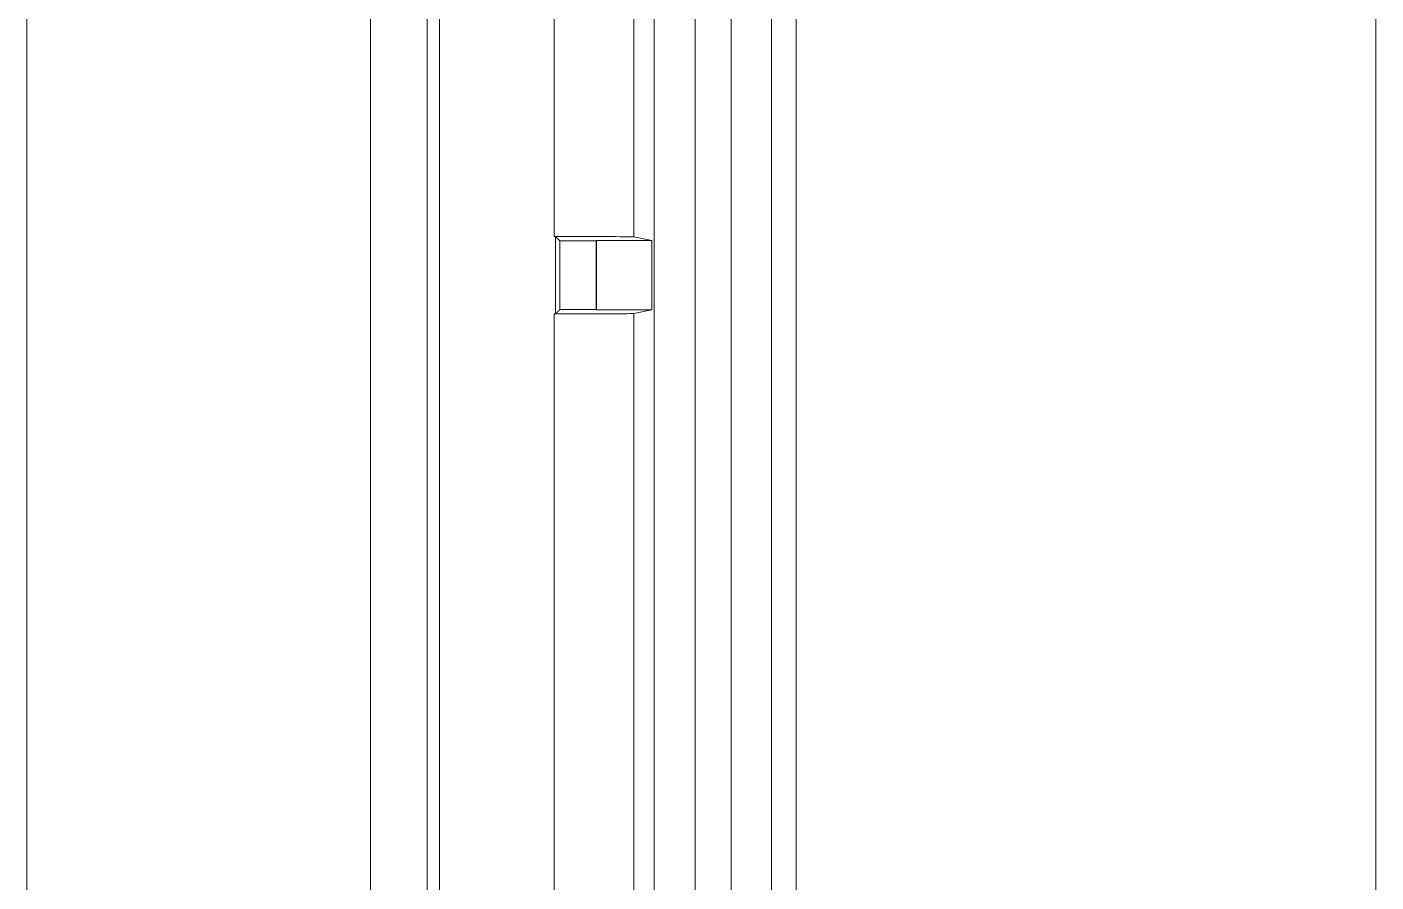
# Model space of a CAD drawing. Header units: inches. Extents: x 0 to 40, y 35.9 to 64.1.
# Drawn here: x 28.651 to 30.171, y 51.437 to 52.401 of the extents above; entities that cross this region are included whole.
import ezdxf

# ---------------------------------------------------------------- set-up
doc = ezdxf.new("R2010")
doc.units = ezdxf.units.IN
doc.header["$MEASUREMENT"] = 0
doc.layers.add('2', color=7, linetype='Continuous')

# ---------------------------------------------------------------- blocks, each defined once
blk = doc.blocks.new('block 1930')
at = {"layer": '2', "color": 7, "lineweight": 18, "true_color": 0xffffff}
blk.add_lwpolyline([(29.1018, 49.7067), (29.1018, 52.5755)], dxfattribs=at)
blk = doc.blocks.new('block 1960')
at = {"layer": '2', "color": 7, "lineweight": 18, "true_color": 0xffffff}
blk.add_lwpolyline([(29.2921, 52.1603), (29.2921, 52.0828)], dxfattribs=at)
blk = doc.blocks.new('block 1966')
at = {"layer": '2', "color": 7, "lineweight": 18, "true_color": 0xffffff}
blk.add_lwpolyline([(29.2921, 52.1603), (29.2513, 52.1603)], dxfattribs=at)
blk = doc.blocks.new('block 1977')
at = {"layer": '2', "color": 7, "lineweight": 18, "true_color": 0xffffff}
blk.add_lwpolyline([(29.2513, 52.0828), (29.2921, 52.0828)], dxfattribs=at)
blk = doc.blocks.new('block 2007')
at = {"layer": '2', "color": 7, "lineweight": 18, "true_color": 0xffffff}
blk.add_lwpolyline([(29.355, 52.1607), (29.2927, 52.1607)], dxfattribs=at)
blk = doc.blocks.new('block 2018')
at = {"layer": '2', "color": 7, "lineweight": 18, "true_color": 0xffffff}
blk.add_lwpolyline([(29.3345, 52.1648), (29.355, 52.1607)], dxfattribs=at)
blk = doc.blocks.new('block 2042')
at = {"layer": '2', "color": 7, "lineweight": 18, "true_color": 0xffffff}
blk.add_lwpolyline([(29.355, 52.1607), (29.355, 52.0825)], dxfattribs=at)
blk = doc.blocks.new('block 2044')
at = {"layer": '2', "color": 7, "lineweight": 18, "true_color": 0xffffff}
blk.add_lwpolyline([(29.0379, 52.5755), (29.0379, 49.7067)], dxfattribs=at)
blk = doc.blocks.new('block 2052')
at = {"layer": '2', "color": 7, "lineweight": 18, "true_color": 0xffffff}
blk.add_lwpolyline([(29.355, 52.0825), (29.3345, 52.0784)], dxfattribs=at)
blk = doc.blocks.new('block 2053')
at = {"layer": '2', "color": 7, "lineweight": 18, "true_color": 0xffffff}
blk.add_lwpolyline([(29.2463, 52.0779), (29.2463, 52.1652)], dxfattribs=at)
blk = doc.blocks.new('block 2057')
at = {"layer": '2', "color": 7, "lineweight": 18, "true_color": 0xffffff}
blk.add_lwpolyline([(29.1158, 52.5755), (29.1158, 49.7067)], dxfattribs=at)
blk = doc.blocks.new('block 2064')
at = {"layer": '2', "color": 7, "lineweight": 18, "true_color": 0xffffff}
blk.add_lwpolyline([(29.3345, 50.0418), (29.3345, 52.0784)], dxfattribs=at)
blk = doc.blocks.new('block 2069')
at = {"layer": '2', "color": 7, "lineweight": 18, "true_color": 0xffffff}
blk.add_lwpolyline([(28.6508, 49.5345), (28.6508, 52.5634)], dxfattribs=at)
blk = doc.blocks.new('block 2090')
at = {"layer": '2', "color": 7, "lineweight": 18, "true_color": 0xffffff}
blk.add_lwpolyline([(29.4442, 52.5382), (29.4442, 49.2752)], dxfattribs=at)
blk = doc.blocks.new('block 2118')
at = {"layer": '2', "color": 7, "lineweight": 18, "true_color": 0xffffff}
blk.add_lwpolyline([(29.4038, 49.2752), (29.4038, 52.5382)], dxfattribs=at)
blk = doc.blocks.new('block 2234')
at = {"layer": '2', "color": 7, "lineweight": 18, "true_color": 0xffffff}
blk.add_lwpolyline([(29.2513, 52.1603), (29.2463, 52.1652)], dxfattribs=at)
blk = doc.blocks.new('block 2235')
at = {"layer": '2', "color": 7, "lineweight": 18, "true_color": 0xffffff}
blk.add_lwpolyline([(29.2513, 52.1603), (29.2513, 52.0828)], dxfattribs=at)
blk = doc.blocks.new('block 2238')
at = {"layer": '2', "color": 7, "lineweight": 18, "true_color": 0xffffff}
blk.add_lwpolyline([(29.2927, 52.1607), (29.2921, 52.1603)], dxfattribs=at)
blk = doc.blocks.new('block 2239')
at = {"layer": '2', "color": 7, "lineweight": 18, "true_color": 0xffffff}
blk.add_lwpolyline([(29.2921, 52.0828), (29.2927, 52.0825)], dxfattribs=at)
blk = doc.blocks.new('block 2241')
at = {"layer": '2', "color": 7, "lineweight": 18, "true_color": 0xffffff}
blk.add_lwpolyline([(29.2927, 52.0825), (29.2927, 52.1607)], dxfattribs=at)
blk = doc.blocks.new('block 2242')
at = {"layer": '2', "color": 7, "lineweight": 18, "true_color": 0xffffff}
blk.add_lwpolyline([(29.2927, 52.0825), (29.355, 52.0825)], dxfattribs=at)
blk = doc.blocks.new('block 2243')
at = {"layer": '2', "color": 7, "lineweight": 18, "true_color": 0xffffff}
blk.add_lwpolyline([(29.3577, 49.2752), (29.3577, 52.5382)], dxfattribs=at)
blk = doc.blocks.new('block 2247')
at = {"layer": '2', "color": 7, "lineweight": 18, "true_color": 0xffffff}
blk.add_lwpolyline([(29.4897, 52.5563), (29.4897, 49.4215)], dxfattribs=at)
blk = doc.blocks.new('block 2248')
at = {"layer": '2', "color": 7, "lineweight": 18, "true_color": 0xffffff}
blk.add_lwpolyline([(29.5174, 49.4215), (29.5174, 52.5526)], dxfattribs=at)
blk = doc.blocks.new('block 2417')
at = {"layer": '2', "color": 7, "lineweight": 18, "true_color": 0xffffff}
blk.add_open_spline([(29.2463, 52.1652), (29.2952, 52.1652), (29.3332, 52.165), (29.3345, 52.1648)], degree=3, dxfattribs=at)
blk = doc.blocks.new('block 2452')
at = {"layer": '2', "color": 7, "lineweight": 18, "true_color": 0xffffff}
blk.add_open_spline([(29.3345, 52.0784), (29.3332, 52.0781), (29.2952, 52.0779), (29.2463, 52.0779)], degree=3, dxfattribs=at)
blk = doc.blocks.new('block 2617')
at = {"layer": '2', "color": 7, "lineweight": 18, "true_color": 0xffffff}
blk.add_lwpolyline([(29.2447, 52.1653), (29.2447, 52.1727), (29.2447, 52.1802), (29.2447, 52.1876), (29.2447, 52.1951), (29.2447, 52.2026), (29.2447, 52.21), (29.2447, 52.2175), (29.2447, 52.2249), (29.2447, 52.2324), (29.2447, 52.2398), (29.2447, 52.2473), (29.2447, 52.2548), (29.2447, 52.2622), (29.2447, 52.2697), (29.2447, 52.2772), (29.2447, 52.2846), (29.2447, 52.2921), (29.2447, 52.2995), (29.2447, 52.307), (29.2447, 52.3144), (29.2447, 52.3219), (29.2447, 52.3294), (29.2447, 52.3368), (29.2447, 52.3443), (29.2447, 52.3517), (29.2447, 52.3592), (29.2447, 52.3667), (29.2447, 52.3741), (29.2447, 52.3816), (29.2447, 52.3891), (29.2447, 52.3965), (29.2447, 52.404), (29.2447, 52.4114), (29.2447, 52.4189), (29.2447, 52.4263), (29.2447, 52.4338), (29.2447, 52.4413), (29.2447, 52.4487), (29.2447, 52.4562), (29.2447, 52.4636), (29.2447, 52.4711), (29.2447, 52.4786), (29.2447, 52.486), (29.2447, 52.4935), (29.2447, 52.5009), (29.2447, 52.5084), (29.2447, 52.5159), (29.2447, 52.5233), (29.2447, 52.5308), (29.2447, 52.5382)], dxfattribs=at)
blk = doc.blocks.new('block 2633')
at = {"layer": '2', "color": 7, "lineweight": 18, "true_color": 0xffffff}
blk.add_open_spline([(29.2447, 52.0779), (29.2449, 52.0779), (29.2449, 52.0779), (29.2449, 52.0779), (29.2451, 52.0779), (29.2451, 52.0779), (29.2451, 52.0779), (29.2453, 52.0779), (29.2453, 52.0779), (29.2453, 52.0779), (29.2455, 52.0779), (29.2455, 52.0779), (29.2455, 52.0779), (29.2457, 52.0779), (29.2457, 52.0779), (29.2457, 52.0779), (29.2459, 52.0779), (29.2459, 52.0779), (29.2459, 52.0779), (29.246, 52.0779), (29.2461, 52.0779), (29.2461, 52.0779), (29.2462, 52.0779), (29.2463, 52.0779), (29.2463, 52.0779)], degree=3, knots=[0, 0, 0, 0, 1, 1, 1, 2, 2, 2, 3, 3, 3, 4, 4, 4, 5, 5, 5, 6, 6, 6, 7, 7, 7, 8, 8, 8, 8], dxfattribs=at)
blk = doc.blocks.new('block 2639')
at = {"layer": '2', "color": 7, "lineweight": 18, "true_color": 0xffffff}
blk.add_lwpolyline([(29.3345, 52.1648), (29.3345, 52.1722), (29.3345, 52.1797), (29.3345, 52.1872), (29.3345, 52.1946), (29.3345, 52.2021), (29.3345, 52.2096), (29.3345, 52.217), (29.3345, 52.2245), (29.3345, 52.232), (29.3345, 52.2395), (29.3345, 52.2469), (29.3345, 52.2544), (29.3345, 52.2619), (29.3345, 52.2693), (29.3345, 52.2768), (29.3345, 52.2843), (29.3345, 52.2917), (29.3345, 52.2992), (29.3345, 52.3067), (29.3345, 52.3142), (29.3345, 52.3216), (29.3345, 52.3291), (29.3345, 52.3365), (29.3345, 52.344), (29.3345, 52.3515), (29.3345, 52.359), (29.3345, 52.3664), (29.3345, 52.3739), (29.3345, 52.3814), (29.3345, 52.3888), (29.3345, 52.3963), (29.3345, 52.4038), (29.3345, 52.4113), (29.3345, 52.4187), (29.3345, 52.4262), (29.3345, 52.4337), (29.3345, 52.4411), (29.3345, 52.4486), (29.3345, 52.4561), (29.3345, 52.4635), (29.3345, 52.471), (29.3345, 52.4785), (29.3345, 52.4859), (29.3345, 52.4934), (29.3345, 52.5009), (29.3345, 52.5084), (29.3345, 52.5158), (29.3345, 52.5233), (29.3345, 52.5308), (29.3345, 52.5382)], dxfattribs=at)
blk = doc.blocks.new('block 2650')
at = {"layer": '2', "color": 7, "lineweight": 18, "true_color": 0xffffff}
blk.add_open_spline([(29.2463, 52.1652), (29.2462, 52.1652), (29.2461, 52.1652), (29.2461, 52.1652), (29.246, 52.1652), (29.246, 52.1652), (29.246, 52.1652), (29.2458, 52.1652), (29.2458, 52.1652), (29.2458, 52.1652), (29.2456, 52.1652), (29.2456, 52.1652), (29.2456, 52.1652), (29.2454, 52.1652), (29.2454, 52.1652), (29.2454, 52.1652), (29.2452, 52.1652), (29.2452, 52.1652), (29.2452, 52.1652), (29.245, 52.1653), (29.245, 52.1653), (29.245, 52.1653), (29.2448, 52.1653), (29.2448, 52.1653), (29.2448, 52.1653)], degree=3, knots=[0, 0, 0, 0, 1, 1, 1, 2, 2, 2, 3, 3, 3, 4, 4, 4, 5, 5, 5, 6, 6, 6, 7, 7, 7, 8, 8, 8, 8], dxfattribs=at)
blk = doc.blocks.new('block 2676')
at = {"layer": '2', "color": 7, "lineweight": 18, "true_color": 0xffffff}
blk.add_lwpolyline([(29.2447, 51.4265), (29.2447, 51.4672), (29.2447, 51.5079), (29.2447, 51.5486), (29.2447, 51.5893), (29.2447, 51.6301), (29.2447, 51.6708), (29.2447, 51.7115), (29.2447, 51.7522), (29.2447, 51.7929), (29.2447, 51.8336), (29.2447, 51.8743), (29.2447, 51.915), (29.2447, 51.9557), (29.2447, 51.9964), (29.2447, 52.0372), (29.2447, 52.0779)], dxfattribs=at)
blk = doc.blocks.new('block 2874')
at = {"layer": '2', "color": 7, "lineweight": 18, "true_color": 0xffffff}
blk.add_open_spline([(29.2463, 52.0779), (29.2464, 52.078), (29.2466, 52.0781), (29.2466, 52.0781), (29.2467, 52.0782), (29.2467, 52.0783), (29.2467, 52.0783), (29.2468, 52.0784), (29.2469, 52.0785), (29.2469, 52.0785), (29.247, 52.0786), (29.2471, 52.0787), (29.2471, 52.0787), (29.2472, 52.0788), (29.2473, 52.0789), (29.2473, 52.0789), (29.2474, 52.079), (29.2475, 52.0791), (29.2475, 52.0791), (29.2476, 52.0792), (29.2477, 52.0793), (29.2477, 52.0793), (29.2478, 52.0794), (29.2479, 52.0795), (29.2479, 52.0795), (29.248, 52.0796), (29.2481, 52.0797), (29.2481, 52.0797), (29.2482, 52.0797), (29.2483, 52.0799), (29.2483, 52.0799), (29.2484, 52.08), (29.2485, 52.0801), (29.2485, 52.0801), (29.2486, 52.0802), (29.2487, 52.0802), (29.2487, 52.0802), (29.2488, 52.0804), (29.2489, 52.0805), (29.2489, 52.0805), (29.249, 52.0805), (29.2491, 52.0806), (29.2491, 52.0806), (29.2492, 52.0807), (29.2493, 52.0809), (29.2493, 52.0809), (29.2494, 52.081), (29.2495, 52.081), (29.2495, 52.081), (29.2496, 52.0811), (29.2497, 52.0812), (29.2497, 52.0812), (29.2498, 52.0813), (29.2499, 52.0814), (29.2499, 52.0814), (29.25, 52.0815), (29.2501, 52.0816), (29.2501, 52.0816), (29.2502, 52.0817), (29.2503, 52.0818), (29.2503, 52.0818), (29.2504, 52.0819), (29.2505, 52.082), (29.2505, 52.082), (29.2506, 52.0821), (29.2507, 52.0822), (29.2507, 52.0822), (29.2508, 52.0823), (29.2509, 52.0824), (29.2509, 52.0824), (29.251, 52.0825), (29.2511, 52.0826), (29.2511, 52.0826), (29.2512, 52.0827), (29.2513, 52.0828), (29.2513, 52.0828)], degree=3, knots=[0, 0, 0, 0, 1, 1, 1, 2, 2, 2, 3, 3, 3, 4, 4, 4, 5, 5, 5, 6, 6, 6, 7, 7, 7, 8, 8, 8, 9, 9, 9, 10, 10, 10, 11, 11, 11, 12, 12, 12, 13, 13, 13, 14, 14, 14, 15, 15, 15, 16, 16, 16, 17, 17, 17, 18, 18, 18, 19, 19, 19, 20, 20, 20, 21, 21, 21, 22, 22, 22, 23, 23, 23, 24, 24, 24, 25, 25, 25, 25], dxfattribs=at)
blk = doc.blocks.new('block 3648')
at = {"color": 5, "lineweight": 18, "true_color": 0x0000ff}
blk.add_lwpolyline([(30.1709, 52.6644), (30.1709, 51.3411)], dxfattribs=at)
blk = doc.blocks.new('block 3645')
blk.add_blockref('block 3648', (0, 0))

msp = doc.modelspace()

# ---------------------------------------------------------------- block references
msp.add_blockref('block 3645', (0, 0))
at = {"layer": '2'}
for name in ['block 2044', 'block 1930', 'block 2057', 'block 2069', 'block 2247', 'block 2248', 'block 2617', 'block 2639', 'block 2243', 'block 2118', 'block 2090', 'block 2650', 'block 2053', 'block 2234', 'block 2417', 'block 1966', 'block 2235', 'block 2238', 'block 1960', 'block 2007', 'block 2241', 'block 2018', 'block 2042', 'block 2874', 'block 1977', 'block 2239', 'block 2242', 'block 2052', 'block 2633', 'block 2676', 'block 2452', 'block 2064']:
    msp.add_blockref(name, (0, 0), dxfattribs=at)

doc.saveas('drawing.dxf')
